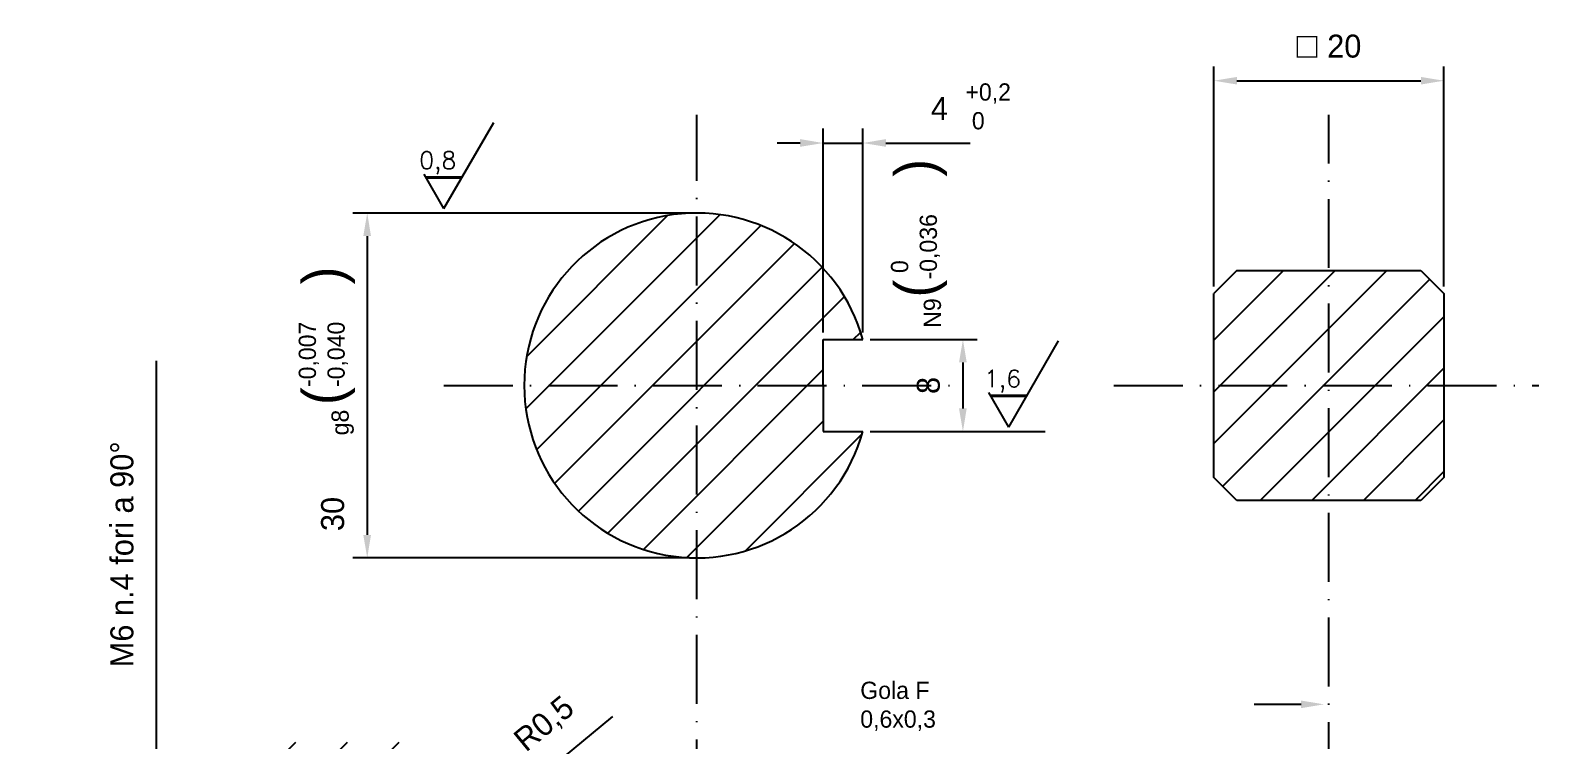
# Model space of a CAD drawing. Header units: millimetres. Extents: x -788 to -619, y 155 to 340.
# Drawn here: x -776.7 to -645.5, y 277.9 to 339.6 of the extents above; entities that cross this region are included whole.
import ezdxf
from ezdxf import colors
from ezdxf.entities.mleader import LeaderData, LeaderLine
from ezdxf.enums import TextEntityAlignment as Align
from ezdxf.math import Vec2, Vec3

# ---------------------------------------------------------------- set-up
doc = ezdxf.new("R2010")
doc.units = ezdxf.units.MM
doc.linetypes.add('ACAD_ISO10W100', pattern=[18, 12, -3, 0, -3])
doc.layers.add('asse', color=12, linetype='ACAD_ISO10W100', plot=False)
for name, color, linetype in [('oggetto', 7, 'Continuous'), ('quotatura', 130, 'Continuous'), ('sezione', 2, 'Continuous')]:
    doc.layers.add(name, color=color, linetype=linetype)
doc.layers.get('0').off()
doc.styles.add('ROMANS', font='romans')
doc.dimstyles.new('ISO-25', dxfattribs={"dimtxt": 2, "dimasz": 2, "dimexe": 1.25, "dimexo": 0.625, "dimgap": 2, "dimtad": 1, "dimdec": 0, "dimzin": 1, "dimtxsty": 'Standard', "dimcen": 2.5, "dimadec": 0, "dimazin": 0, "dimtfac": 1, "dimtdec": 0, "dimtmove": 0, "dimatfit": 3, "dimfxl": 1, "dimarcsym": 0})

# ---------------------------------------------------------------- blocks, each defined once
blk = doc.blocks.new('*D4')
at = {"layer": 'quotatura', "color": 0, "lineweight": -2, "transparency": 16777216}
for p, q in [((-719.37, 323.68), (-748.65, 323.68)), ((-747.4, 321.68), (-747.4, 295.68)), ((-719.37, 293.68), (-748.65, 293.68))]:
    blk.add_line(p, q, dxfattribs=at)
at = {"layer": 'quotatura', "color": 0, "transparency": 16777216}
for points in [[(-747.74, 321.68), (-747.07, 321.68), (-747.4, 323.68)], [(-747.74, 295.68), (-747.07, 295.68), (-747.4, 293.68)]]:
    blk.add_solid(points, dxfattribs=at)
at = {"layer": 'quotatura', "color": 0, "transparency": 16777216, "insert": (-750.4, 297.5), "char_height": 2, "attachment_point": 5, "rotation": 90}
blk.add_mtext('30', dxfattribs=at)
blk = doc.blocks.new('*D5')
at = {"layer": 'quotatura', "color": 0, "lineweight": -2, "transparency": 16777216}
for p, q in [((-673.74, 317.3), (-673.74, 336.44)), ((-653.74, 317.3), (-653.74, 336.44)), ((-671.74, 335.19), (-655.74, 335.19))]:
    blk.add_line(p, q, dxfattribs=at)
at = {"layer": 'quotatura', "color": 0, "transparency": 16777216}
for points in [[(-671.74, 335.52), (-671.74, 334.86), (-673.74, 335.19)], [(-655.74, 335.52), (-655.74, 334.86), (-653.74, 335.19)]]:
    blk.add_solid(points, dxfattribs=at)
at = {"layer": 'quotatura', "color": 0, "transparency": 16777216, "insert": (-663.74, 338.27), "char_height": 2, "width": 13.8046, "attachment_point": 5}
blk.add_mtext('{\\fArial|b0|i0|c0|p34;\\H1.08333x;□ }20', dxfattribs=at)
blk = doc.blocks.new('*D6')
at = {"layer": 'quotatura', "color": 0, "lineweight": -2, "transparency": 16777216}
for p, q in [((-726.05, 279.88), (-735.31, 272.25)), ((-737.24, 270.66), (-736.86, 270.98))]:
    blk.add_line(p, q, dxfattribs=at)
blk.add_arc((-737.24, 270.66), 0.5, 270, 39.5098, dxfattribs=at)
at = {"layer": 'quotatura', "color": 0, "transparency": 16777216}
blk.add_solid([(-735.52, 272.51), (-735.1, 271.99), (-736.86, 270.98)], dxfattribs=at)
at = {"layer": 'quotatura', "color": 0, "transparency": 16777216, "insert": (-731.93, 279.15), "char_height": 2, "width": 7.1192, "attachment_point": 5, "rotation": 39.5098}
blk.add_mtext('R0,5', dxfattribs=at)
blk = doc.blocks.new('*D8')
at = {"layer": 'quotatura', "color": 0, "lineweight": -2, "transparency": 16777216}
for p, q in [((-703.66, 312.68), (-694.33, 312.68)), ((-695.58, 310.68), (-695.58, 306.68)), ((-703.66, 304.68), (-694.33, 304.68))]:
    blk.add_line(p, q, dxfattribs=at)
at = {"layer": 'quotatura', "color": 0, "transparency": 16777216}
for points in [[(-695.92, 310.68), (-695.25, 310.68), (-695.58, 312.68)], [(-695.92, 306.68), (-695.25, 306.68), (-695.58, 304.68)]]:
    blk.add_solid(points, dxfattribs=at)
at = {"layer": 'quotatura', "color": 0, "transparency": 16777216, "insert": (-698.58, 308.68), "char_height": 2, "attachment_point": 5, "rotation": 90}
blk.add_mtext('8', dxfattribs=at)
blk = doc.blocks.new('*D9')
at = {"layer": 'quotatura', "color": 0, "lineweight": -2, "transparency": 16777216}
for p, q in [((-707.74, 313.3), (-707.74, 331.02)), ((-704.28, 313.3), (-704.28, 331.02)), ((-709.74, 329.77), (-711.74, 329.77)), ((-707.74, 329.77), (-704.28, 329.77)), ((-702.28, 329.77), (-694.95, 329.77))]:
    blk.add_line(p, q, dxfattribs=at)
at = {"layer": 'quotatura', "color": 0, "transparency": 16777216}
for points in [[(-709.74, 330.11), (-709.74, 329.44), (-707.74, 329.77)], [(-702.28, 330.11), (-702.28, 329.44), (-704.28, 329.77)]]:
    blk.add_solid(points, dxfattribs=at)
at = {"layer": 'quotatura', "color": 0, "transparency": 16777216, "insert": (-697.62, 332.77), "char_height": 2, "attachment_point": 5}
blk.add_mtext('4', dxfattribs=at)
blk = doc.blocks.new('*D31')
at = {"layer": 'quotatura', "color": 0, "lineweight": -2, "transparency": 16777216}
for p, q in [((-765.73, 275.16), (-765.73, 310.82)), ((-758.37, 273.16), (-766.98, 273.16)), ((-765.73, 267.16), (-765.73, 273.16)), ((-758.37, 267.16), (-766.98, 267.16)), ((-765.73, 265.16), (-765.73, 263.16))]:
    blk.add_line(p, q, dxfattribs=at)
at = {"layer": 'quotatura', "color": 0, "transparency": 16777216}
for points in [[(-766.06, 275.16), (-765.39, 275.16), (-765.73, 273.16)], [(-766.06, 265.16), (-765.39, 265.16), (-765.73, 267.16)]]:
    blk.add_solid(points, dxfattribs=at)
at = {"layer": 'quotatura', "color": 0, "transparency": 16777216, "insert": (-768.73, 293.99), "char_height": 2, "attachment_point": 5, "rotation": 90}
blk.add_mtext('M6 n.4 fori a 90°', dxfattribs=at)
blk = doc.blocks.new('01_blocco simbolo rugosità')
for q in [(4.11, 7.88), (-1.95, 3.38)]:
    blk.add_line((-0.22, 0.38), q)
at = {"style": 'ROMANS'}
for tag, height, p in [('°', 10.5, (-0.21, 2.37)), ('-', 4, (-0.22, 3.37))]:
    blk.add_attdef(tag, text='', height=height, dxfattribs=at).set_placement(p, align=Align.MIDDLE)
blk.add_attdef('RA', text='', height=1.5, dxfattribs=at).set_placement((-0.75, 3.84), align=Align.CENTER)

msp = doc.modelspace()

# ---------------------------------------------------------------- hatches: boundary and pattern name
at = {"layer": 'sezione', "true_color": 0xf1eb1f}
h = msp.add_hatch(dxfattribs=at)
h.set_pattern_fill('ANSI31', color=2)
h.set_pattern_definition([(45, (16.211, 5.767), (-2.245064, 2.245064), [])])
h.paths.add_polyline_path([(-741.51, 252.07), (-742.06, 254.09), (-742.24, 255.16), (-757.74, 255.16), (-757.74, 243.16), (-745.74, 243.16), (-745.74, 242.16), (-743.74, 242.16), (-742.74, 240.16), (-743.74, 238.16), (-745.74, 238.16), (-745.74, 237.16), (-757.74, 237.16), (-757.74, 233.66), (-756.74, 232.66), (-741, 232.66), (-740.5, 233.74), (-740.5, 234.75), (-740.69, 235.76), (-740.78, 236.77), (-740.69, 237.77), (-740.41, 238.78), (-740.5, 239.88), (-740.69, 240.89), (-740.96, 241.9), (-740.96, 243.92), (-741.05, 244.92), (-741.05, 249.05), (-741.24, 250.06), (-741.33, 251.07)])
h.paths.add_polyline_path([(-741.45, 266.03), (-741.38, 267.07), (-741.13, 268.21), (-741.13, 269.36), (-741.2, 270.61), (-741.27, 271.65), (-741.45, 272.69), (-741.63, 273.69), (-742.02, 274.77), (-742.2, 275.81), (-742.49, 276.81), (-742.6, 277.66), (-756.74, 277.66), (-757.74, 276.66), (-757.74, 273.16), (-745.74, 273.16), (-745.74, 272.16), (-743.74, 272.16), (-742.74, 270.16), (-743.74, 268.16), (-745.74, 268.16), (-745.74, 267.16), (-757.74, 267.16), (-757.74, 255.16), (-742.25, 255.16), (-742.25, 258.67), (-742.7, 259.68), (-742.89, 260.69)])
h.paths.add_polyline_path([(-653.74, 308.68), (-663.74, 308.68), (-663.74, 298.68), (-655.74, 298.68), (-653.74, 300.68)])
h.paths.add_polyline_path([(-663.74, 308.68), (-673.74, 308.68), (-673.74, 300.68), (-671.74, 298.68), (-663.74, 298.68)])
h.paths.add_polyline_path([(-663.74, 318.68), (-671.74, 318.68), (-673.74, 316.68), (-673.74, 308.68), (-663.74, 308.68)])
h.paths.add_polyline_path([(-653.74, 316.68), (-655.74, 318.68), (-663.74, 318.68), (-663.74, 308.68), (-653.74, 308.68)])
h.paths.add_polyline_path([(-718.74, 323.68), (-718.74, 308.68), (-707.74, 308.68), (-707.74, 312.68), (-704.28, 312.68, 0.337188)])
h.paths.add_polyline_path([(-718.74, 323.68, 0.414214), (-733.74, 308.68), (-718.74, 308.68)])
h.paths.add_polyline_path([(-718.74, 308.68), (-733.74, 308.68, 0.414214), (-718.74, 293.68)])
h.paths.add_polyline_path([(-704.28, 304.68), (-707.74, 304.68), (-707.74, 308.68), (-718.74, 308.68), (-718.74, 293.68, 0.337188)])

# ---------------------------------------------------------------- linework, layer by layer
at = {"layer": 'asse', "ltscale": 0.5}
for p, q in [((-718.74, 226.39), (-718.74, 332.22)), ((-663.74, 227.9), (-663.74, 332.22)), ((-740.74, 308.68), (-695.58, 308.68)), ((-682.46, 308.68), (-645.48, 308.68))]:
    msp.add_line(p, q, dxfattribs=at)
at = {"layer": 'oggetto'}
for p, q in [((-671.74, 318.68), (-673.74, 316.68)), ((-671.74, 318.68), (-655.74, 318.68)), ((-655.74, 318.68), (-653.74, 316.68)), ((-673.74, 300.68), (-673.74, 316.68)), ((-653.74, 316.68), (-653.74, 300.68)), ((-707.74, 308.68), (-707.74, 312.68)), ((-707.74, 312.68), (-704.28, 312.68)), ((-707.74, 308.68), (-707.74, 304.68)), ((-707.74, 304.68), (-704.28, 304.68)), ((-671.74, 298.68), (-673.74, 300.68)), ((-653.74, 300.68), (-655.74, 298.68)), ((-655.74, 298.68), (-671.74, 298.68))]:
    msp.add_line(p, q, dxfattribs=at)
msp.add_arc((-718.74, 308.68), 15, 15.466, 344.534, dxfattribs=at)
at = {"layer": 'quotatura'}
msp.add_line((-694.33, 304.68), (-688.43, 304.68), dxfattribs=at)

# ---------------------------------------------------------------- block references
for p, values in [((-740.51, 323.68), {'RA': '0,8', '-': '-'}), ((-691.38, 304.68), {'RA': '1,6', '-': '-'})]:
    msp.add_blockref('01_blocco simbolo rugosità', p, dxfattribs=at).add_auto_attribs(values)

# ---------------------------------------------------------------- texts
at = {"layer": 'quotatura', "char_height": 1.5, "attachment_point": 1}
for s, width, insert in [('+0,2\\P 0', 15.4349, (-695.36, 334.96)), ('Gola F\\P0,6x0,3', 15.312, (-704.51, 282.91))]:
    msp.add_mtext_dynamic_manual_height_columns(s, width=width, gutter_width=12.5, heights=[0], dxfattribs=dict(at, insert=insert))
at = {"layer": 'quotatura', "attachment_point": 1, "rotation": 90}
for s, width, insert, char_height in [('\\pi-10.5,l14,t14;(^I)', 43.6065, (-701.51, 312.83), 3.5), (' 0\\P-0,036', 97.388, (-701.84, 317.9), 1.5), ('\\pi-10.5,l14,t14;(^I)', 43.6065, (-753.03, 303.47), 3.5), ('N9', 39.2344, (-698.99, 313.7), 1.5), ('-0,007\\P-0,040', 97.388, (-753.36, 308.54), 1.5), ('g8', 39.2344, (-750.51, 304.34), 1.5)]:
    msp.add_mtext_dynamic_manual_height_columns(s, width=width, gutter_width=12.5, heights=[0], dxfattribs=dict(at, insert=insert, char_height=char_height))

# ---------------------------------------------------------------- dimensions: what is measured, and where the dimension line sits
at = {"layer": 'quotatura'}
dim = msp.add_linear_dim(base=(-653.74, 335.19), p1=(-673.74, 316.68), p2=(-653.74, 316.68), text='{\\fArial|b0|i0|c0|p34;\\H1.08333x;□ }<>', dimstyle='ISO-25', dxfattribs=at)
dim.commit()
dim.dimension.update_dxf_attribs({"geometry": '*D5', "text_midpoint": (-663.74, 338.27)})
dim = msp.add_linear_dim(base=(-704.28, 329.77), p1=(-707.74, 312.68), p2=(-704.28, 312.68), text='4', dimstyle='ISO-25', override={"dimgap": 2, "dimtol": 0, "dimlim": 0, "dimtm": 1e-09}, dxfattribs=at)
dim.commit()
dim.dimension.update_dxf_attribs({"geometry": '*D9', "text_midpoint": (-697.62, 332.77)})
for base, p1, p2, picture, middle in [((-747.4, 293.68), (-718.74, 323.68), (-718.74, 293.68), '*D4', (-747.4, 297.5)), ((-695.58, 304.68), (-704.28, 312.68), (-704.28, 304.68), '*D8', (-695.58, 308.68))]:
    dim = msp.add_linear_dim(base=base, p1=p1, p2=p2, angle=90, dimstyle='ISO-25', dxfattribs=at)
    dim.commit()
    dim.dimension.update_dxf_attribs({"geometry": picture, "text_midpoint": middle, "dimtype": 160})
dim = msp.add_linear_dim(base=(-765.73, 273.16), p1=(-757.74, 267.16), p2=(-757.74, 273.16), angle=90, text='M6 n.4 fori a 90°', dimstyle='ISO-25', dxfattribs=at)
dim.commit()
dim.dimension.update_dxf_attribs({"geometry": '*D31', "text_midpoint": (-765.73, 293.99), "dimtype": 160})
dim = msp.add_radius_dim(center=(-737.24, 270.66), mpoint=(-736.86, 270.98), text='R0,5', dimstyle='ISO-25', dxfattribs=at)
dim.commit()
dim.dimension.update_dxf_attribs({"geometry": '*D6', "text_midpoint": (-731.93, 279.15)})

# ---------------------------------------------------------------- leaders
ml = msp.add_multileader_mtext('Standard', dxfattribs=at)
ml.set_content('', color=256)
ml.set_leader_properties()
ml.build(insert=Vec2(0, 0))
ml.multileader.update_dxf_attribs({"text_right_attachment_type": 6, "dogleg_length": 0.36, "arrow_head_size": 2})
ctx = ml.context
ctx.base_point, ctx.char_height, ctx.arrow_head_size, ctx.landing_gap_size, ctx.plane_origin = Vec3(-670.33, 281.03), 0.18, 2, 0.09, Vec3(-664.16, 280.94)
ctx.right_attachment, ctx.text_align_type = 6, 2
notes = []
notes.append((ctx, [(0, (1, 1, 0), (-669.79, 280.94), (-1, 0), 0.36, [(0, [(-664.16, 280.94)], 0, [])])]))
ctx.mtext.insert, ctx.mtext.alignment, ctx.mtext.flow_direction = Vec3(-670.24, 281.12), 3, 5
for ctx, leaders in notes:
    for number, flags, end, landing, length, lines in leaders:
        leader = LeaderData()
        leader.index, (leader.has_last_leader_line, leader.has_dogleg_vector, leader.attachment_direction) = number, flags
        leader.last_leader_point, leader.dogleg_vector, leader.dogleg_length = Vec3(end), Vec3(landing), length
        for number, points, colour, breaks in lines:
            line = LeaderLine()
            line.index, line.vertices, line.color, line.breaks = number, Vec3.list(points), colors.encode_raw_color(colour), breaks
            leader.lines.append(line)
        ctx.leaders.append(leader)

doc.saveas('drawing.dxf')
